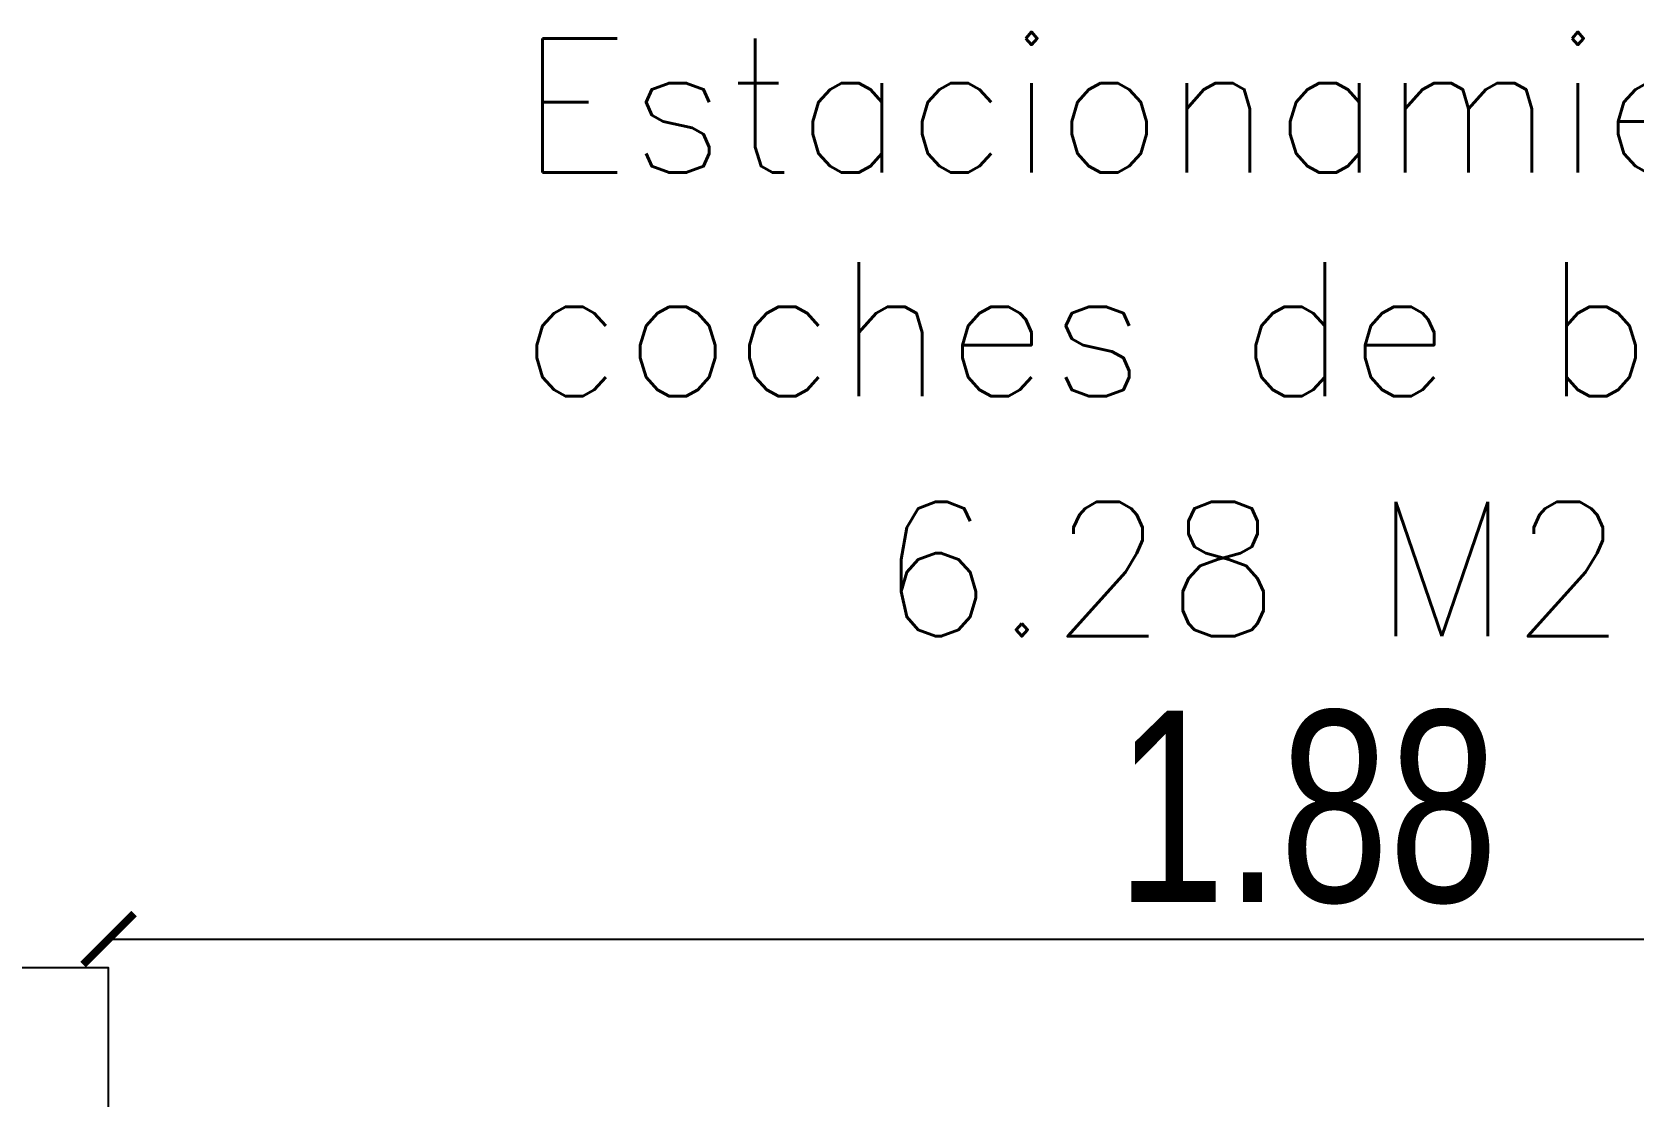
# Model space of a CAD drawing. Header units: metres. Extents: x 167 to 250, y 44 to 219.
# Drawn here: x 225.01 to 226.267, y 102.203 to 103.039 of the extents above; entities that cross this region are included whole.
import ezdxf

# ---------------------------------------------------------------- set-up
doc = ezdxf.new("R2010")
doc.units = ezdxf.units.M
doc.layers.add('A_TEXTO', color=130, linetype='Continuous')
doc.layers.add('muros', color=5, linetype='Continuous', lineweight=25)
doc.styles.add('CORDENADAS', font='romans.shx', dxfattribs={"height": 1})
doc.styles.add('ING_75', font='swisscl.ttf', dxfattribs={"height": 0.15})
doc.dimstyles.new('ESC_1_75_ING', dxfattribs={"dimtxt": 0.15, "dimasz": 0.04, "dimexe": 0, "dimexo": 0, "dimgap": 0.0263, "dimtad": 1, "dimzin": 4, "dimdsep": 46, "dimtxsty": 'ING_75', "dimblk": 'ARCHTICK', "dimcen": 0.06, "dimse1": 1, "dimse2": 1, "dimclrd": 256, "dimclre": 2, "dimclrt": 1, "dimadec": 0, "dimazin": 0, "dimtfac": 1, "dimtix": 1, "dimtmove": 2, "dimatfit": 3, "dimldrblk": 'ARCHTICK', "dimfxl": 0, "dimtvp": 1.75, "dimtolj": 1, "dimtzin": 4, "dimarcsym": 0})

# ---------------------------------------------------------------- blocks, each defined once
blk = doc.blocks.new('_ArchTick')
at = {"color": 0, "linetype": 'ByBlock', "const_width": 0.15}
blk.add_lwpolyline([(-0.5, -0.5), (0.5, 0.5)], dxfattribs=at)
blk = doc.blocks.new('*D960')
at = {"layer": 'Defpoints', "color": 0, "transparency": 16777216}
for p in [(226.9501, 102.3273), (225.0701, 102.3047), (226.9501, 102.3047)]:
    blk.add_point(p, dxfattribs=at)
at = {"layer": 'muros', "lineweight": -2, "transparency": 16777216}
blk.add_line((225.0701, 102.3273), (226.9501, 102.3273), dxfattribs=at)
at = {"layer": 'muros', "lineweight": -2, "transparency": 16777216, "xscale": 0.04, "yscale": 0.04, "zscale": 0.04, "rotation": 180}
blk.add_blockref('_ArchTick', (225.0701, 102.3273), dxfattribs=at)
at = {"layer": 'muros', "lineweight": -2, "transparency": 16777216, "xscale": 0.04, "yscale": 0.04, "zscale": 0.04}
blk.add_blockref('_ArchTick', (226.9501, 102.3273), dxfattribs=at)
at = {"layer": 'muros', "color": 1, "transparency": 16777216, "insert": (226.0101, 102.4304), "char_height": 0.15, "attachment_point": 5, "style": 'ING_75'}
blk.add_mtext('\\A1;1.88', dxfattribs=at)

msp = doc.modelspace()

# ---------------------------------------------------------------- linework, layer by layer
at = {"layer": 'muros', "color": 146, "true_color": 0x105689}
msp.add_lwpolyline([(224.4968, 98.7247), (225.0701, 98.7247), (225.0701, 102.3047), (223.4768, 102.3047), (223.4768, 98.7247), (223.5968, 98.7247)], dxfattribs=at)

# ---------------------------------------------------------------- texts
at = {"layer": 'A_TEXTO', "attachment_point": 1, "style": 'CORDENADAS'}
for s, insert, char_height in [('Estacionamiento coches de bebe', (225.3924, 103.0339), 0.105268), ('6.28 M2', (225.6736, 102.6702), 0.10527)]:
    msp.add_mtext_dynamic_manual_height_columns(s, width=1.589695, gutter_width=5.2634, heights=[0], dxfattribs=dict(at, insert=insert, char_height=char_height))

# ---------------------------------------------------------------- dimensions: what is measured, and where the dimension line sits
at = {"layer": 'muros', "color": 114, "true_color": 0x139b48}
dim = msp.add_linear_dim(base=(226.9501, 102.3273), p1=(225.0701, 102.3047), p2=(226.9501, 102.3047), dimstyle='ESC_1_75_ING', dxfattribs=at)
dim.commit()
dim.dimension.update_dxf_attribs({"geometry": '*D960', "text_midpoint": (226.0101, 102.4304)})

doc.saveas('drawing.dxf')
